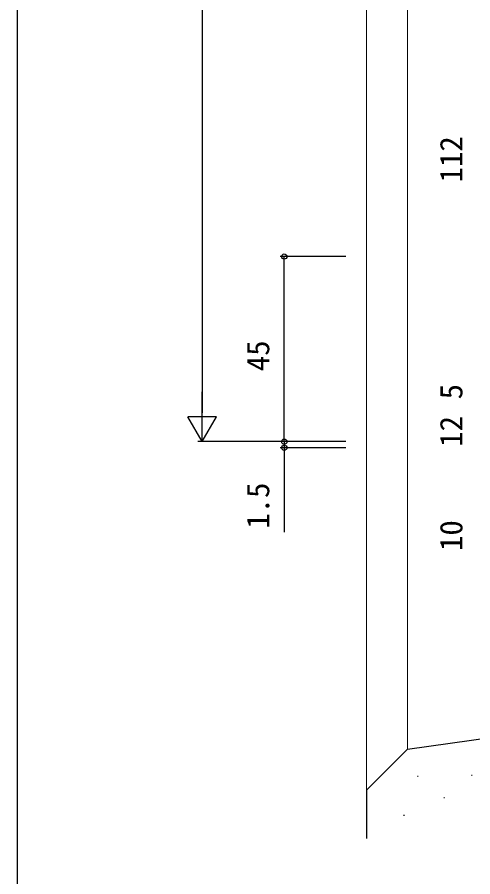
# Model space of a CAD drawing. Units: millimetres, scale not verified. Extents: x -437 to 438, y -554 to 551.
# Drawn here: x -436.8 to -325.9, y -209 to 0 of the extents above; entities that cross this region are included whole.
import ezdxf
from ezdxf.enums import TextEntityAlignment as Align

# ---------------------------------------------------------------- set-up
doc = ezdxf.new("R2010")
doc.units = ezdxf.units.MM
doc.header["$LTSCALE"] = 4
doc.layers.add('0-4_YKK_12', color=2, linetype='Continuous', lineweight=18)
for name, color, linetype in [('0-7_YKK_D', 6, 'Continuous'), ('0-8_YKK_ZWAK', 7, 'Continuous'), ('0-9_YSS_K', 3, 'Continuous'), ('0-A_YSS_KE', 3, 'Continuous')]:
    doc.layers.add(name, color=color, linetype=linetype)
doc.styles.add('ＭＳ ゴシック', font='')
doc.styles.get('ＭＳ ゴシック').set_extended_font_data('MS Gothic')

msp = doc.modelspace()

# ---------------------------------------------------------------- linework, layer by layer
at = {"layer": '0-4_YKK_12'}
for p, q in [((-351.801, 133.605), (-351.797, -187.957)), ((-351.798, 133.605), (-351.798, -23.2)), ((-341.799, 133.605), (-341.797, -177.957))]:
    msp.add_line(p, q, dxfattribs=at)
at = {"layer": '0-7_YKK_D'}
for p, q in [((-391.802, 325.297), (-391.802, -96.201)), ((-356.798, -58.201), (-372.802, -58.201)), ((-371.802, -103.201), (-371.802, -58.201)), ((-391.802, -103.201), (-391.802, -91.076)), ((-391.802, -103.201), (-395.302, -97.138)), ((-388.302, -97.138), (-395.302, -97.138)), ((-391.802, -103.201), (-388.302, -97.138)), ((-371.802, -103.201), (-371.802, -100.651)), ((-356.798, -103.201), (-392.802, -103.201)), ((-356.798, -103.201), (-372.802, -103.201)), ((-356.798, -103.201), (-372.802, -103.201)), ((-371.802, -103.201), (-371.802, -104.697)), ((-356.798, -104.697), (-372.802, -104.697)), ((-371.802, -104.697), (-371.802, -125.218))]:
    msp.add_line(p, q, dxfattribs=at)
for centre in [(-371.802, -58.201), (-371.802, -103.201), (-371.802, -103.201), (-371.802, -104.697)]:
    msp.add_circle(centre, 0.637, dxfattribs=at)
at = {"layer": '0-8_YKK_ZWAK'}
msp.add_line((-436.8, 516.3), (-436.8, -553.7), dxfattribs=at)
at = {"layer": '0-9_YSS_K'}
for p, q in [((-339.38, -184.567), (-339.18, -184.567)), ((-326.244, -184.322), (-326.044, -184.322)), ((-332.999, -189.7), (-332.799, -189.7)), ((-342.758, -194.024), (-342.558, -194.024))]:
    msp.add_line(p, q, dxfattribs=at)
at = {"layer": '0-A_YSS_KE'}
for p, q in [((-341.797, -177.957), (-256.792, -166.019)), ((-341.797, -177.957), (-351.797, -187.957)), ((-351.797, -187.957), (-351.795, -199.7))]:
    msp.add_line(p, q, dxfattribs=at)

# ---------------------------------------------------------------- texts
at = {"layer": '0-7_YKK_D', "style": 'ＭＳ ゴシック'}
for s, p in [('112', (-326.795, -40.177)), ('45', (-373.802, -86.07)), ('5', (-326.795, -92.924)), ('12', (-326.795, -104.45)), ('1.5', (-373.802, -124.368)), ('10', (-326.795, -129.773))]:
    msp.add_text(s, height=5.499, rotation=90, dxfattribs=at).set_placement(p, align=Align.BOTTOM_LEFT)

doc.saveas('drawing.dxf')
